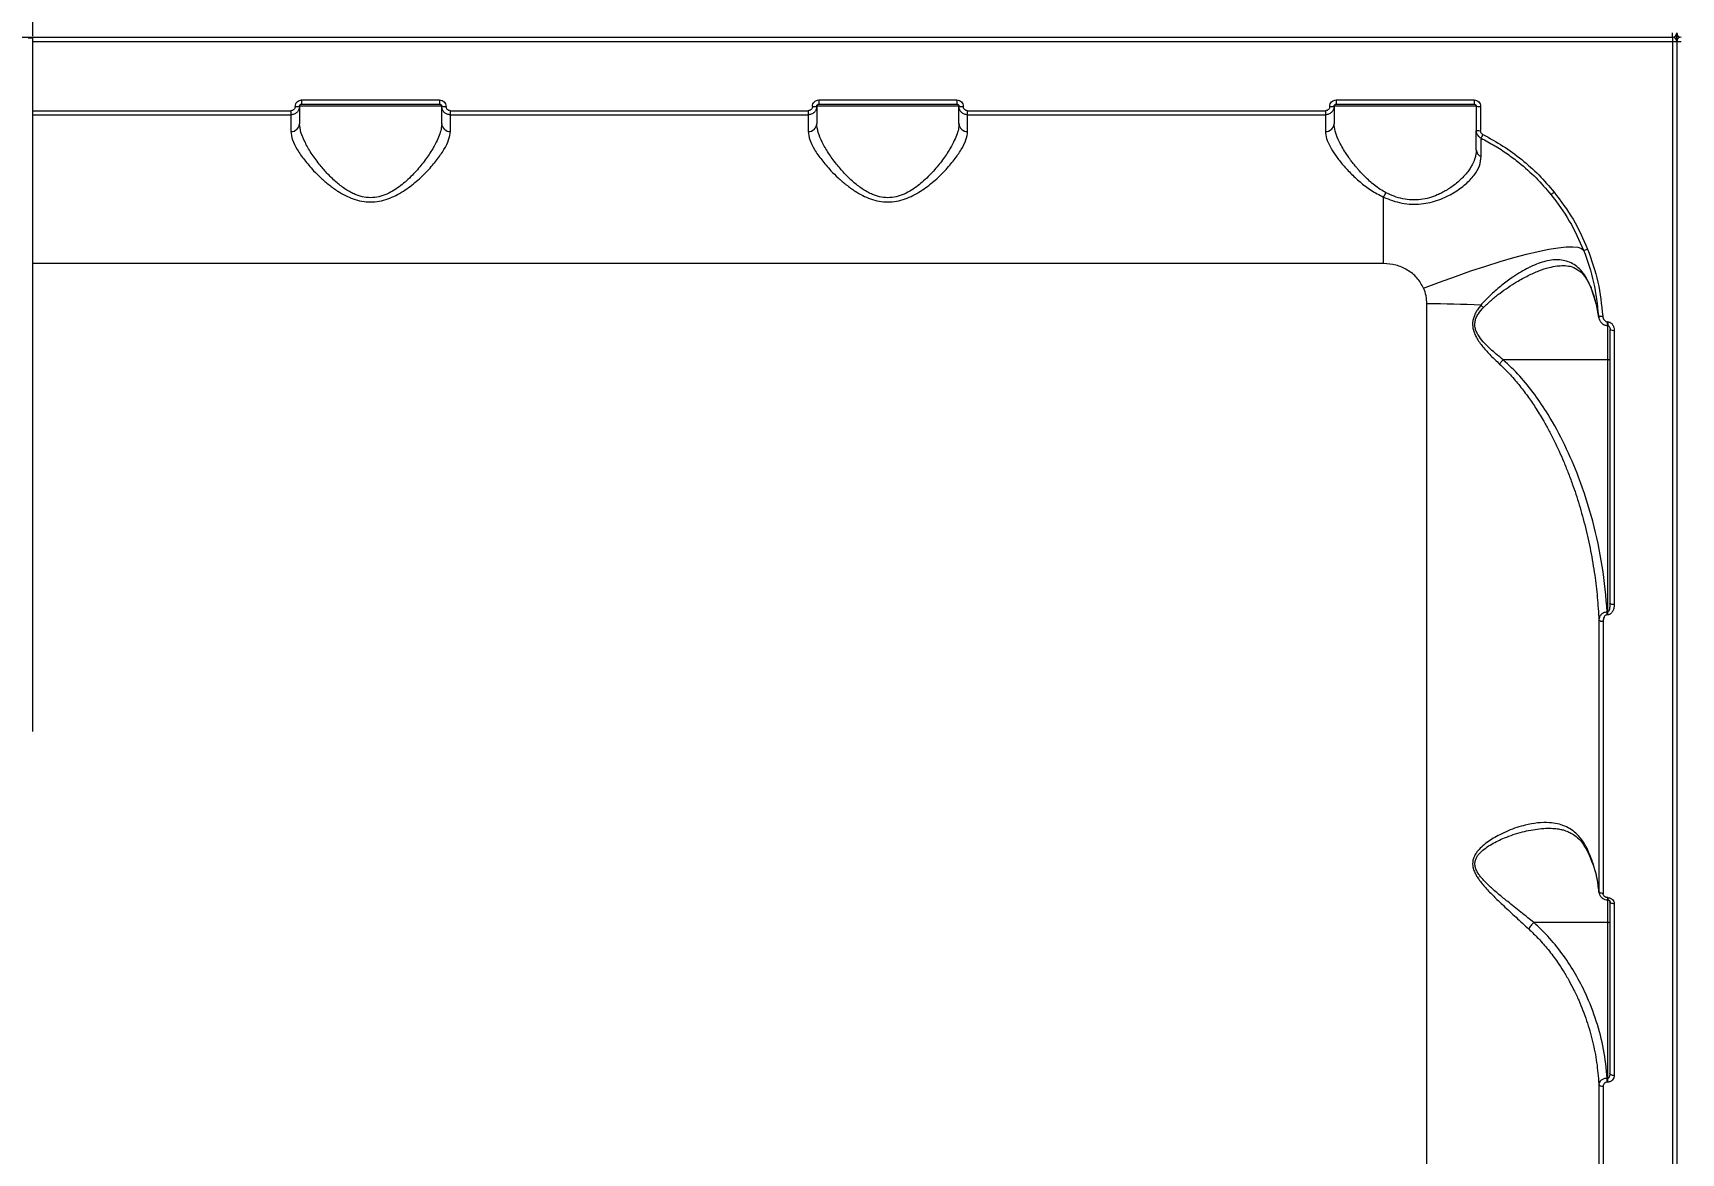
# Model space of a CAD drawing. Header units: millimetres. Extents: x -5718 to 5731, y -4937 to 4872.
# Drawn here: x -554 to -171.7, y 1260.7 to 1520.6 of the extents above; entities that cross this region are included whole.
import ezdxf

# ---------------------------------------------------------------- set-up
doc = ezdxf.new("R2010")
doc.units = ezdxf.units.MM
for name, color, linetype in [('DIKOM_ОБЪЕКТ', 7, 'Continuous'), ('DIKOM_РАЗМЕР_ЗОНА', 7, 'Continuous'), ('DIKOM_РАЗМЕР_ОБЪЕКТА', 7, 'Continuous')]:
    doc.layers.add(name, color=color, linetype=linetype)
doc.styles.add('style1', font='arial.ttf', dxfattribs={"width": 0.8})
doc.dimstyles.new('1-50', dxfattribs={"dimtxt": 300, "dimasz": 200, "dimexe": 100, "dimexo": 0, "dimgap": 100, "dimtad": 0, "dimdec": 0, "dimtxsty": 'style1', "dimcen": 0, "dimclrd": 7, "dimclre": 7, "dimadec": 1, "dimazin": 2, "dimtfac": 1, "dimtdec": 0, "dimtmove": 1, "dimatfit": 3, "dimfxl": 0, "dimlwd": 25, "dimlwe": 18, "dimarcsym": 0})

# ---------------------------------------------------------------- blocks, each defined once
blk = doc.blocks.new('*D15')
at = {"layer": 'Defpoints', "color": 0, "transparency": 16777216}
for p in [(-1897.42, 3178.83), (-4525.54, -2300.51), (-129.69, -2300.51)]:
    blk.add_point(p, dxfattribs=at)
at = {"layer": 'DIKOM_РАЗМЕР_ОБЪЕКТА', "color": 7, "lineweight": 18, "transparency": 16777216}
for p, q in [((-1897.42, 3178.83), (-4625.54, 3178.83)), ((-129.69, -2300.51), (-4625.54, -2300.51))]:
    blk.add_line(p, q, dxfattribs=at)
at = {"layer": 'DIKOM_РАЗМЕР_ОБЪЕКТА', "color": 7, "lineweight": 25, "transparency": 16777216}
for p, q in [((-4525.54, 2978.83), (-4525.54, 1718.95)), ((-4525.54, -2100.51), (-4525.54, 803.05))]:
    blk.add_line(p, q, dxfattribs=at)
at = {"layer": 'DIKOM_РАЗМЕР_ОБЪЕКТА', "color": 7, "transparency": 16777216}
for points in [[(-4558.87, 2978.83), (-4492.21, 2978.83), (-4525.54, 3178.83)], [(-4558.87, -2100.51), (-4492.21, -2100.51), (-4525.54, -2300.51)]]:
    blk.add_solid(points, dxfattribs=at)
at = {"layer": 'DIKOM_РАЗМЕР_ОБЪЕКТА', "color": 0, "transparency": 16777216, "insert": (-4525.54, 1261), "char_height": 300, "attachment_point": 5, "rotation": 90, "style": 'style1'}
blk.add_mtext('5400', dxfattribs=at)
blk = doc.blocks.new('*D14')
at = {"layer": 'Defpoints', "color": 0, "transparency": 16777216}
for p in [(5730.74, 1374.65), (-4872.51, -1263.18), (-4872.51, -4740)]:
    blk.add_point(p, dxfattribs=at)
at = {"layer": 'DIKOM_РАЗМЕР_ЗОНА', "color": 7, "lineweight": 18, "transparency": 16777216}
for p, q in [((5730.74, 1374.65), (5730.74, -4840)), ((-4872.51, -1263.18), (-4872.51, -4840))]:
    blk.add_line(p, q, dxfattribs=at)
at = {"layer": 'DIKOM_РАЗМЕР_ЗОНА', "color": 7, "lineweight": 25, "transparency": 16777216}
for p, q in [((-4672.51, -4740), (259.57, -4740)), ((5530.74, -4740), (1339.35, -4740))]:
    blk.add_line(p, q, dxfattribs=at)
at = {"layer": 'DIKOM_РАЗМЕР_ЗОНА', "color": 7, "transparency": 16777216}
for points in [[(-4672.51, -4706.67), (-4672.51, -4773.33), (-4872.51, -4740)], [(5530.74, -4706.67), (5530.74, -4773.33), (5730.74, -4740)]]:
    blk.add_solid(points, dxfattribs=at)
at = {"layer": 'DIKOM_РАЗМЕР_ЗОНА', "color": 0, "transparency": 16777216, "insert": (799.46, -4740), "char_height": 300, "attachment_point": 5, "style": 'style1'}
blk.add_mtext('10600', dxfattribs=at)
blk = doc.blocks.new('*D13')
at = {"layer": 'Defpoints', "color": 0, "transparency": 16777216}
for p in [(-5521.54, 4872.34), (-1696.24, 4872.34), (580.61, -3721.16)]:
    blk.add_point(p, dxfattribs=at)
at = {"layer": 'DIKOM_РАЗМЕР_ЗОНА', "color": 7, "lineweight": 18, "transparency": 16777216}
for p, q in [((-1696.24, 4872.34), (-5621.54, 4872.34)), ((580.61, -3721.16), (-5621.54, -3721.16))]:
    blk.add_line(p, q, dxfattribs=at)
at = {"layer": 'DIKOM_РАЗМЕР_ЗОНА', "color": 7, "lineweight": 25, "transparency": 16777216}
for p, q in [((-5521.54, 4672.34), (-5521.54, 1701.62)), ((-5521.54, -3521.16), (-5521.54, 785.38))]:
    blk.add_line(p, q, dxfattribs=at)
at = {"layer": 'DIKOM_РАЗМЕР_ЗОНА', "color": 7, "transparency": 16777216}
for points in [[(-5554.87, 4672.34), (-5488.21, 4672.34), (-5521.54, 4872.34)], [(-5554.87, -3521.16), (-5488.21, -3521.16), (-5521.54, -3721.16)]]:
    blk.add_solid(points, dxfattribs=at)
at = {"layer": 'DIKOM_РАЗМЕР_ЗОНА', "color": 0, "transparency": 16777216, "insert": (-5521.54, 1243.5), "char_height": 300, "attachment_point": 5, "rotation": 90, "style": 'style1'}
blk.add_mtext('8600', dxfattribs=at)

msp = doc.modelspace()

# ---------------------------------------------------------------- linework, layer by layer
at = {"layer": 'DIKOM_ОБЪЕКТ', "color": 7, "linetype": 'Continuous', "lineweight": 15}
for p, q in [((-554.01, 1519.87), (-554.01, 1680.8)), ((-558.98, 1519.58), (-173.69, 1519.58)), ((-554.01, 1358.53), (-554.01, 1519.46)), ((-554.01, 1518.58), (-173.69, 1518.58)), ((-173.69, 1520.08), (-173.69, 1520.58)), ((-173.69, 1519.58), (-173.69, 1520.08)), ((-173.69, 1519.58), (-173.69, 1519.08)), ((-173.69, 1519.08), (-173.69, 1518.58)), ((-173.69, 1518.58), (-173.69, 1099.58)), ((-459.19, 1503.58), (-492.19, 1503.58)), ((-491.69, 1505.05), (-459.69, 1505.05)), ((-491.69, 1505.05), (-491.69, 1504.08)), ((-491.69, 1504.08), (-459.69, 1504.08)), ((-459.69, 1505.05), (-459.69, 1504.08)), ((-339.19, 1503.58), (-372.19, 1503.58)), ((-371.69, 1505.05), (-339.69, 1505.05)), ((-371.69, 1505.05), (-371.69, 1504.08)), ((-371.69, 1504.08), (-339.69, 1504.08)), ((-339.69, 1505.05), (-339.69, 1504.08)), ((-219.19, 1503.58), (-252.19, 1503.58)), ((-251.69, 1505.05), (-219.69, 1505.05)), ((-251.69, 1505.05), (-251.69, 1504.08)), ((-251.69, 1504.08), (-219.69, 1504.08)), ((-219.69, 1505.05), (-219.69, 1504.08)), ((-219.19, 1503.58), (-219.19, 1497.97)), ((-218.19, 1503.54), (-218.19, 1497.92)), ((-554.01, 1502.54), (-494.19, 1502.54)), ((-554.01, 1501.58), (-494.19, 1501.58)), ((-494.19, 1502.54), (-494.19, 1501.58)), ((-494.19, 1501.58), (-494.19, 1497.72)), ((-457.19, 1502.54), (-374.19, 1502.54)), ((-457.19, 1501.58), (-457.19, 1502.54)), ((-457.19, 1497.72), (-457.19, 1501.58)), ((-457.19, 1501.58), (-374.19, 1501.58)), ((-374.19, 1502.54), (-374.19, 1501.58)), ((-374.19, 1501.58), (-374.19, 1497.72)), ((-337.19, 1502.54), (-254.19, 1502.54)), ((-337.19, 1501.58), (-337.19, 1502.54)), ((-337.19, 1497.72), (-337.19, 1501.58)), ((-337.19, 1501.58), (-254.19, 1501.58)), ((-254.19, 1502.54), (-254.19, 1501.58)), ((-254.19, 1501.58), (-254.19, 1497.72)), ((-218.09, 1496.06), (-218.09, 1496.18)), ((-240.69, 1467.08), (-240.69, 1482.49)), ((-240.69, 1467.08), (-554.01, 1467.08)), ((-192.67, 1461.84), (-192.57, 1461.46)), ((-192.61, 1461.5), (-191.43, 1457.91)), ((-230.64, 1137.58), (-230.64, 1457.73)), ((-191.24, 1456.94), (-190.82, 1454.53)), ((-190.85, 1454.95), (-190.75, 1454.53)), ((-188.69, 1453.56), (-188.77, 1453.56)), ((-188.77, 1452.72), (-188.77, 1453.56)), ((-188.69, 1453.56), (-188.69, 1452.72)), ((-188.77, 1452.72), (-188.69, 1452.72)), ((-188.69, 1444.77), (-188.69, 1452.72)), ((-187.19, 1451.61), (-187.19, 1387.97)), ((-188.69, 1444.77), (-212.93, 1444.77)), ((-188.69, 1386.24), (-188.69, 1444.77)), ((-190.74, 1384.43), (-190.74, 1321.39)), ((-189.75, 1384.13), (-189.75, 1320.95)), ((-188.81, 1386.24), (-188.69, 1386.24)), ((-188.81, 1385.6), (-188.81, 1386.24)), ((-188.69, 1385.6), (-188.81, 1385.6)), ((-188.69, 1385.6), (-188.69, 1386.24)), ((-190.65, 1321), (-190.74, 1321.39)), ((-188.69, 1319.98), (-188.72, 1319.98)), ((-188.72, 1319.98), (-188.72, 1319.45)), ((-188.72, 1319.45), (-188.69, 1319.45)), ((-188.69, 1319.98), (-188.69, 1319.45)), ((-188.69, 1314.23), (-188.69, 1319.45)), ((-187.19, 1318.56), (-187.19, 1278.7)), ((-205.85, 1314.23), (-205.85, 1314.23)), ((-188.69, 1314.23), (-205.85, 1314.23)), ((-188.69, 1278.07), (-188.69, 1314.23)), ((-188.79, 1278.07), (-188.69, 1278.07)), ((-188.79, 1277.18), (-188.79, 1278.07)), ((-188.69, 1277.18), (-188.79, 1277.18)), ((-188.69, 1277.18), (-188.69, 1278.07)), ((-190.74, 1276.75), (-190.74, 1210.92)), ((-189.75, 1276.21), (-189.75, 1210.23))]:
    msp.add_line(p, q, dxfattribs=at)
at = {"layer": 'DIKOM_ОБЪЕКТ', "color": 7, "linetype": 'Continuous', "lineweight": 15, "flags": 128}
for points in [[(-555.1, 1519.46), (-554.46, 1519.46), (-554.1, 1519.46), (-554.01, 1519.46)], [(-231.4, 1461.38), (-227.7, 1462.78), (-224.04, 1464.12), (-220.46, 1465.36), (-216.98, 1466.51), (-213.65, 1467.54), (-210.49, 1468.46), (-207.54, 1469.24), (-204.82, 1469.89), (-202.36, 1470.39), (-200.2, 1470.74), (-198.34, 1470.94), (-196.8, 1470.99), (-195.61, 1470.88), (-194.77, 1470.61), (-194.29, 1470.2)], [(-187.19, 1387.97), (-187.38, 1387.97), (-187.57, 1387.99), (-187.74, 1388.02), (-187.89, 1388.06), (-188.02, 1388.11), (-188.11, 1388.16), (-188.17, 1388.22), (-188.19, 1388.28)], [(-189.75, 1320.95), (-189.93, 1320.96), (-190.11, 1320.98), (-190.28, 1321.02), (-190.43, 1321.08), (-190.55, 1321.14), (-190.65, 1321.22), (-190.71, 1321.3), (-190.74, 1321.39)], [(-187.19, 1318.56), (-187.38, 1318.57), (-187.57, 1318.6), (-187.74, 1318.64), (-187.89, 1318.7), (-188.02, 1318.77), (-188.11, 1318.86), (-188.17, 1318.95), (-188.19, 1319.04)], [(-188.69, 1314.23), (-188.59, 1314.23), (-188.49, 1314.24), (-188.41, 1314.26), (-188.33, 1314.28), (-188.27, 1314.3), (-188.22, 1314.33), (-188.2, 1314.36), (-188.19, 1314.39)], [(-187.19, 1278.7), (-187.38, 1278.71), (-187.57, 1278.74), (-187.74, 1278.79), (-187.89, 1278.86), (-188.02, 1278.95), (-188.11, 1279.05), (-188.17, 1279.16), (-188.19, 1279.27)]]:
    msp.add_lwpolyline(points, dxfattribs=at)
at = {"layer": 'DIKOM_ОБЪЕКТ', "color": 7, "linetype": 'Continuous', "lineweight": 15}
for centre, radius, start, end in [((-173.69, 1520.58), 1, 270, 0), ((-173.69, 1518.58), 1, 0, 90), ((-173.44, 1623.32), 104.74, 269.8632, 270.4103), ((-171.69, 1520.58), 1, 180, 270), ((-171.69, 1518.58), 1, 90, 180), ((-171.94, 1623.35), 104.77, 269.5898, 270.1367), ((-492.94, 1510.12), 6.58, 267.8247, 276.5493), ((-458.44, 1510.13), 6.59, 263.4561, 272.171), ((-372.94, 1510.12), 6.58, 267.8263, 276.5477), ((-338.44, 1510.12), 6.58, 263.4507, 272.1753), ((-252.94, 1510.12), 6.58, 267.8269, 276.5466), ((-218.44, 1510.12), 6.58, 263.4515, 272.1745), ((-494.09, 1499.63), 1.91, 267.2459, 356.9578), ((-457.28, 1499.63), 1.91, 183.0524, 272.7508), ((-374.09, 1499.63), 1.91, 267.2492, 356.9476), ((-337.28, 1499.63), 1.91, 183.0424, 272.7607), ((-254.09, 1499.63), 1.91, 267.2476, 356.9527), ((-218.44, 1502.8), 4.89, 261.1713, 272.9226), ((-226.34, 1501.17), 9.64, 328.8411, 334.5039), ((-217.43, 1493.54), 1.76, 181.8286, 248.8598), ((-247.04, 1486.44), 7.48, 328.1485, 337.168), ((-203.54, 1486.29), 3.55, 297.4504, 312.7995), ((-194.45, 1472.57), 2.38, 273.766, 297.085), ((-230.51, 1221.36), 236.38, 87.0035, 90.0294), ((-213.99, 1461.84), 6.08, 226.7307, 234.355), ((-190.2, 1456.81), 1.97, 250.7301, 280.092), ((-187.43, 1453.27), 1.68, 243.296, 278.3164), ((-189.95, 1385.27), 1.16, 226.5704, 280.06), ((-189.9, 1277.13), 0.929, 204.1119, 279.2814)]:
    msp.add_arc(centre, radius, start, end, dxfattribs=at)
for points, knots in [([(-172.69, 1520.23), (-172.69, 1520.02), (-172.69, 1519.58), (-172.69, 1519.15), (-172.69, 1518.93)], [0, 0, 0, 0, 0.5, 1, 1, 1, 1]), ([(-172.69, 1518.93), (-172.69, 1519.15), (-172.69, 1519.58), (-172.69, 1520.02), (-172.69, 1520.23)], [0, 0, 0, 0, 0.5, 1, 1, 1, 1]), ([(-172.69, 1518.58), (-172.69, 1511.56), (-172.69, 1497.43), (-172.69, 1476.18), (-172.69, 1454.83), (-172.69, 1433.46), (-172.69, 1412.14), (-172.69, 1390.95), (-172.69, 1370), (-172.69, 1349.4), (-172.69, 1329.22), (-172.69, 1309.55), (-172.69, 1290.48), (-172.69, 1272.09), (-172.69, 1254.46), (-172.69, 1237.64), (-172.69, 1221.7), (-172.69, 1206.69), (-172.69, 1192.66), (-172.69, 1179.62), (-172.69, 1167.6), (-172.69, 1156.56), (-172.69, 1146.45), (-172.69, 1137.22), (-172.69, 1128.9), (-172.69, 1121.55), (-172.69, 1115.22), (-172.69, 1109.96), (-172.69, 1105.82), (-172.69, 1102.8), (-172.69, 1101.1), (-172.69, 1100.39), (-172.69, 1100.59), (-172.69, 1100.6)], [0, 0, 0, 0, 0.032069, 0.064499, 0.09726, 0.130322, 0.163651, 0.197273, 0.231065, 0.264989, 0.299007, 0.33308, 0.367152, 0.40117, 0.435094, 0.468886, 0.502509, 0.535837, 0.568899, 0.60166, 0.63409, 0.66616, 0.698229, 0.730659, 0.76342, 0.796481, 0.82981, 0.863433, 0.897225, 0.931149, 0.965167, 0.999239, 1, 1, 1, 1]), ([(-172.69, 1518.58), (-172.69, 1511.56), (-172.69, 1497.43), (-172.69, 1476.18), (-172.69, 1454.83), (-172.69, 1433.46), (-172.69, 1412.14), (-172.69, 1390.95), (-172.69, 1370), (-172.69, 1349.4), (-172.69, 1329.22), (-172.69, 1309.55), (-172.69, 1290.48), (-172.69, 1272.09), (-172.69, 1254.46), (-172.69, 1237.64), (-172.69, 1221.7), (-172.69, 1206.69), (-172.69, 1192.66), (-172.69, 1179.62), (-172.69, 1167.6), (-172.69, 1156.56), (-172.69, 1146.45), (-172.69, 1137.22), (-172.69, 1128.9), (-172.69, 1121.55), (-172.69, 1115.22), (-172.69, 1109.96), (-172.69, 1105.82), (-172.69, 1102.8), (-172.69, 1101.1), (-172.69, 1100.39), (-172.69, 1100.59), (-172.69, 1100.6)], [0, 0, 0, 0, 0.032069, 0.064499, 0.09726, 0.130322, 0.163651, 0.197273, 0.231065, 0.264989, 0.299007, 0.33308, 0.367152, 0.40117, 0.435094, 0.468886, 0.502509, 0.535837, 0.568899, 0.60166, 0.63409, 0.66616, 0.698229, 0.730659, 0.76342, 0.796481, 0.82981, 0.863433, 0.897225, 0.931149, 0.965167, 0.999239, 1, 1, 1, 1]), ([(-492.19, 1503.58), (-492.2, 1503.41), (-492.22, 1503.1), (-492.41, 1502.61), (-492.7, 1502.2), (-493.08, 1501.9), (-493.55, 1501.65), (-493.93, 1501.61), (-494.19, 1501.58)], [0, 0, 0, 0, 0.161775, 0.299219, 0.500389, 0.631562, 0.758765, 1, 1, 1, 1]), ([(-493.19, 1503.54), (-493.2, 1503.41), (-493.23, 1503.15), (-493.46, 1502.82), (-493.79, 1502.59), (-494.05, 1502.56), (-494.19, 1502.54)], [0, 0, 0, 0, 0.250831, 0.500136, 0.749989, 1, 1, 1, 1]), ([(-493.19, 1503.54), (-493.16, 1503.74), (-493.12, 1504.13), (-492.77, 1504.63), (-492.28, 1504.98), (-491.88, 1505.02), (-491.69, 1505.05)], [0, 0, 0, 0, 0.250569, 0.500224, 0.750002, 1, 1, 1, 1]), ([(-492.19, 1503.58), (-492.18, 1503.62), (-492.18, 1503.69), (-492.13, 1503.82), (-492.06, 1503.92), (-491.96, 1504), (-491.85, 1504.06), (-491.75, 1504.08), (-491.69, 1504.08)], [0, 0, 0, 0, 0.147692, 0.280468, 0.500362, 0.629345, 0.755807, 1, 1, 1, 1]), ([(-492.19, 1503.58), (-492.19, 1503.53), (-492.19, 1503.44), (-492.19, 1502.63), (-492.19, 1501.39), (-492.19, 1500.15), (-492.19, 1499.53)], [0, 0, 0, 0, 0.250001, 0.499998, 0.749986, 1, 1, 1, 1]), ([(-459.69, 1505.05), (-459.49, 1505.02), (-459.09, 1504.98), (-458.6, 1504.63), (-458.25, 1504.13), (-458.21, 1503.74), (-458.19, 1503.54)], [0, 0, 0, 0, 0.250543, 0.500214, 0.749986, 1, 1, 1, 1]), ([(-459.69, 1504.08), (-459.62, 1504.08), (-459.52, 1504.06), (-459.41, 1504), (-459.31, 1503.92), (-459.24, 1503.82), (-459.19, 1503.69), (-459.19, 1503.62), (-459.19, 1503.58)], [0, 0, 0, 0, 0.244518, 0.371038, 0.500114, 0.719749, 0.85244, 1, 1, 1, 1]), ([(-457.19, 1501.58), (-457.44, 1501.61), (-457.83, 1501.65), (-458.29, 1501.9), (-458.67, 1502.2), (-458.96, 1502.61), (-459.15, 1503.1), (-459.17, 1503.41), (-459.19, 1503.58)], [0, 0, 0, 0, 0.241472, 0.368721, 0.500044, 0.701, 0.838352, 1, 1, 1, 1]), ([(-459.19, 1499.53), (-459.19, 1500.15), (-459.19, 1501.39), (-459.19, 1502.63), (-459.19, 1503.44), (-459.19, 1503.53), (-459.19, 1503.58)], [0, 0, 0, 0, 0.25, 0.500002, 0.749986, 1, 1, 1, 1]), ([(-457.19, 1502.54), (-457.32, 1502.56), (-457.58, 1502.59), (-457.91, 1502.82), (-458.14, 1503.15), (-458.17, 1503.41), (-458.19, 1503.54)], [0, 0, 0, 0, 0.250764, 0.50008, 0.749946, 1, 1, 1, 1]), ([(-372.19, 1503.58), (-372.2, 1503.41), (-372.22, 1503.1), (-372.41, 1502.61), (-372.7, 1502.2), (-373.08, 1501.9), (-373.55, 1501.65), (-373.93, 1501.61), (-374.19, 1501.58)], [0, 0, 0, 0, 0.161769, 0.299236, 0.500399, 0.631568, 0.758698, 1, 1, 1, 1]), ([(-373.19, 1503.54), (-373.2, 1503.41), (-373.23, 1503.15), (-373.46, 1502.82), (-373.79, 1502.59), (-374.05, 1502.56), (-374.19, 1502.54)], [0, 0, 0, 0, 0.25081, 0.500178, 0.75001, 1, 1, 1, 1]), ([(-373.19, 1503.54), (-373.16, 1503.74), (-373.12, 1504.13), (-372.77, 1504.63), (-372.28, 1504.98), (-371.88, 1505.02), (-371.69, 1505.05)], [0, 0, 0, 0, 0.250554, 0.500214, 0.749997, 1, 1, 1, 1]), ([(-372.19, 1503.58), (-372.18, 1503.62), (-372.18, 1503.69), (-372.13, 1503.82), (-372.06, 1503.92), (-371.96, 1504), (-371.85, 1504.06), (-371.75, 1504.08), (-371.69, 1504.08)], [0, 0, 0, 0, 0.147707, 0.280397, 0.500313, 0.629308, 0.755783, 1, 1, 1, 1]), ([(-372.19, 1503.58), (-372.19, 1503.53), (-372.19, 1503.44), (-372.19, 1502.63), (-372.19, 1501.39), (-372.19, 1500.15), (-372.19, 1499.53)], [0, 0, 0, 0, 0.250001, 0.499998, 0.749986, 1, 1, 1, 1]), ([(-339.69, 1505.05), (-339.49, 1505.02), (-339.09, 1504.98), (-338.6, 1504.63), (-338.25, 1504.13), (-338.21, 1503.74), (-338.19, 1503.54)], [0, 0, 0, 0, 0.250555, 0.500154, 0.749994, 1, 1, 1, 1]), ([(-339.69, 1504.08), (-339.62, 1504.08), (-339.52, 1504.06), (-339.41, 1504), (-339.31, 1503.92), (-339.24, 1503.82), (-339.19, 1503.69), (-339.19, 1503.62), (-339.19, 1503.58)], [0, 0, 0, 0, 0.244252, 0.370788, 0.500114, 0.719777, 0.852387, 1, 1, 1, 1]), ([(-337.19, 1501.58), (-337.44, 1501.61), (-337.83, 1501.65), (-338.29, 1501.9), (-338.67, 1502.2), (-338.96, 1502.61), (-339.15, 1503.1), (-339.17, 1503.41), (-339.19, 1503.58)], [0, 0, 0, 0, 0.241458, 0.368767, 0.500083, 0.701027, 0.838371, 1, 1, 1, 1]), ([(-339.19, 1499.53), (-339.19, 1500.15), (-339.19, 1501.39), (-339.19, 1502.63), (-339.19, 1503.44), (-339.19, 1503.53), (-339.19, 1503.58)], [0, 0, 0, 0, 0.25, 0.500002, 0.749986, 1, 1, 1, 1]), ([(-337.19, 1502.54), (-337.32, 1502.56), (-337.58, 1502.59), (-337.91, 1502.82), (-338.14, 1503.15), (-338.17, 1503.41), (-338.19, 1503.54)], [0, 0, 0, 0, 0.250746, 0.50017, 0.749934, 1, 1, 1, 1]), ([(-252.19, 1503.58), (-252.2, 1503.41), (-252.22, 1503.1), (-252.41, 1502.61), (-252.7, 1502.2), (-253.08, 1501.9), (-253.55, 1501.65), (-253.93, 1501.61), (-254.19, 1501.58)], [0, 0, 0, 0, 0.161776, 0.299248, 0.500419, 0.631594, 0.758763, 1, 1, 1, 1]), ([(-253.19, 1503.54), (-253.2, 1503.41), (-253.23, 1503.15), (-253.46, 1502.82), (-253.79, 1502.59), (-254.05, 1502.56), (-254.19, 1502.54)], [0, 0, 0, 0, 0.250809, 0.500149, 0.749995, 1, 1, 1, 1]), ([(-253.19, 1503.54), (-253.16, 1503.74), (-253.12, 1504.13), (-252.77, 1504.63), (-252.28, 1504.98), (-251.88, 1505.02), (-251.69, 1505.05)], [0, 0, 0, 0, 0.250581, 0.500249, 0.750039, 1, 1, 1, 1]), ([(-252.19, 1503.58), (-252.18, 1503.62), (-252.18, 1503.69), (-252.13, 1503.82), (-252.06, 1503.92), (-251.96, 1504), (-251.85, 1504.06), (-251.75, 1504.08), (-251.69, 1504.08)], [0, 0, 0, 0, 0.147699, 0.280497, 0.500428, 0.629432, 0.755915, 1, 1, 1, 1]), ([(-252.19, 1503.58), (-252.19, 1503.53), (-252.19, 1503.44), (-252.19, 1502.63), (-252.19, 1501.39), (-252.19, 1500.15), (-252.19, 1499.53)], [0, 0, 0, 0, 0.250001, 0.499998, 0.749986, 1, 1, 1, 1]), ([(-219.69, 1505.05), (-219.49, 1505.02), (-219.09, 1504.98), (-218.6, 1504.63), (-218.25, 1504.13), (-218.21, 1503.74), (-218.19, 1503.54)], [0, 0, 0, 0, 0.250545, 0.500219, 0.749994, 1, 1, 1, 1]), ([(-219.69, 1504.08), (-219.62, 1504.08), (-219.52, 1504.06), (-219.41, 1504), (-219.31, 1503.92), (-219.24, 1503.82), (-219.19, 1503.69), (-219.19, 1503.62), (-219.19, 1503.58)], [0, 0, 0, 0, 0.244373, 0.370895, 0.500089, 0.719728, 0.852421, 1, 1, 1, 1]), ([(-459.19, 1499.53), (-459.22, 1499.11), (-459.28, 1498.27), (-459.74, 1496.81), (-460.36, 1495.39), (-461.1, 1494.01), (-461.88, 1492.76), (-462.77, 1491.45), (-463.75, 1490.15), (-464.82, 1488.86), (-466.02, 1487.55), (-467.3, 1486.31), (-468.7, 1485.13), (-470.19, 1484.08), (-471.6, 1483.31), (-472.81, 1482.84), (-474.06, 1482.48), (-475.71, 1482.29), (-477.35, 1482.49), (-478.6, 1482.86), (-479.59, 1483.25), (-480.64, 1483.78), (-481.71, 1484.45), (-482.74, 1485.2), (-483.79, 1486.07), (-484.83, 1487.04), (-485.82, 1488.06), (-486.75, 1489.1), (-487.68, 1490.23), (-488.6, 1491.45), (-489.49, 1492.75), (-490.27, 1494.01), (-491.14, 1495.64), (-491.97, 1497.57), (-492.12, 1498.88), (-492.19, 1499.53)], [0, 0, 0, 0, 0.040998, 0.082344, 0.124891, 0.154487, 0.187341, 0.218628, 0.24998, 0.281134, 0.312219, 0.346076, 0.374811, 0.406154, 0.437601, 0.453646, 0.468867, 0.500414, 0.53175, 0.546994, 0.563075, 0.583521, 0.604369, 0.625702, 0.648235, 0.674034, 0.699829, 0.723914, 0.750438, 0.781456, 0.812592, 0.845469, 0.875081, 0.937255, 1, 1, 1, 1]), ([(-339.19, 1499.53), (-339.22, 1499.11), (-339.28, 1498.27), (-339.74, 1496.81), (-340.36, 1495.39), (-341.1, 1494.01), (-341.88, 1492.76), (-342.77, 1491.45), (-343.75, 1490.15), (-344.82, 1488.86), (-346.02, 1487.55), (-347.3, 1486.31), (-348.7, 1485.13), (-350.19, 1484.08), (-351.6, 1483.31), (-352.81, 1482.84), (-354.06, 1482.48), (-355.71, 1482.29), (-357.35, 1482.49), (-358.6, 1482.86), (-359.59, 1483.25), (-360.64, 1483.78), (-361.71, 1484.45), (-362.74, 1485.2), (-363.79, 1486.07), (-364.83, 1487.04), (-365.82, 1488.06), (-366.75, 1489.1), (-367.68, 1490.23), (-368.6, 1491.45), (-369.49, 1492.75), (-370.27, 1494.01), (-371.14, 1495.64), (-371.97, 1497.57), (-372.12, 1498.88), (-372.19, 1499.53)], [0, 0, 0, 0, 0.040998, 0.082344, 0.12489, 0.154488, 0.187341, 0.218627, 0.249982, 0.281136, 0.312218, 0.346077, 0.374813, 0.406156, 0.437602, 0.453648, 0.468865, 0.500412, 0.531748, 0.546992, 0.563076, 0.583519, 0.604367, 0.6257, 0.648236, 0.674035, 0.69983, 0.723913, 0.750437, 0.781457, 0.812591, 0.845469, 0.875081, 0.937255, 1, 1, 1, 1]), ([(-240.15, 1483.53), (-240.59, 1483.78), (-241.53, 1484.31), (-242.78, 1485.22), (-243.99, 1486.24), (-244.84, 1487.06), (-245.46, 1487.68), (-245.83, 1488.08), (-246.23, 1488.51), (-246.65, 1488.99), (-246.96, 1489.36), (-247.33, 1489.8), (-247.76, 1490.34), (-248.28, 1491.03), (-248.98, 1492), (-249.76, 1493.17), (-250.59, 1494.58), (-251.37, 1496.15), (-252.03, 1497.87), (-252.13, 1498.98), (-252.19, 1499.53)], [0, 0, 0, 0, 0.058756, 0.125045, 0.183192, 0.249964, 0.270451, 0.293196, 0.318199, 0.345461, 0.374984, 0.38207, 0.420519, 0.466309, 0.499342, 0.586574, 0.668128, 0.749297, 0.874216, 1, 1, 1, 1]), ([(-494.19, 1497.72), (-494.1, 1497.09), (-493.94, 1495.83), (-492.78, 1493.55), (-491.12, 1491.13), (-489.2, 1488.9), (-487.25, 1486.95), (-485.39, 1485.35), (-483.47, 1483.96), (-481.59, 1482.87), (-479.72, 1482.05), (-477.76, 1481.51), (-475.7, 1481.32), (-473.64, 1481.51), (-471.68, 1482.05), (-469.8, 1482.86), (-467.52, 1484.18), (-464.98, 1486.13), (-462.4, 1488.62), (-460.25, 1491.14), (-458.59, 1493.57), (-457.43, 1495.84), (-457.27, 1497.1), (-457.19, 1497.72)], [0, 0, 0, 0, 0.062838, 0.125033, 0.187552, 0.249659, 0.29155, 0.333636, 0.374495, 0.407091, 0.437191, 0.469232, 0.499807, 0.53042, 0.56249, 0.59266, 0.62533, 0.68794, 0.750116, 0.812756, 0.875168, 0.937672, 1, 1, 1, 1]), ([(-374.19, 1497.72), (-374.1, 1497.09), (-373.94, 1495.83), (-372.78, 1493.55), (-371.12, 1491.13), (-369.2, 1488.9), (-367.25, 1486.95), (-365.39, 1485.35), (-363.47, 1483.96), (-361.59, 1482.87), (-359.72, 1482.05), (-357.76, 1481.51), (-355.7, 1481.32), (-353.64, 1481.51), (-351.68, 1482.05), (-349.81, 1482.86), (-347.52, 1484.18), (-344.98, 1486.13), (-342.4, 1488.62), (-340.25, 1491.14), (-338.59, 1493.57), (-337.43, 1495.84), (-337.27, 1497.1), (-337.19, 1497.72)], [0, 0, 0, 0, 0.062838, 0.125033, 0.187552, 0.249661, 0.291552, 0.333636, 0.374497, 0.40709, 0.437194, 0.469235, 0.49981, 0.530422, 0.562492, 0.592659, 0.625332, 0.68794, 0.750118, 0.812756, 0.875168, 0.937672, 1, 1, 1, 1]), ([(-254.19, 1497.72), (-254.13, 1497.2), (-254.01, 1496.14), (-253.17, 1494.27), (-251.94, 1492.28), (-250.34, 1490.19), (-248.42, 1488.07), (-246.2, 1486), (-243.68, 1484.02), (-241.68, 1483), (-240.69, 1482.49)], [0, 0, 0, 0, 0.125934, 0.25089, 0.375587, 0.500846, 0.625102, 0.75015, 0.87503, 1, 1, 1, 1]), ([(-218.09, 1496.18), (-218.21, 1496.25), (-218.47, 1496.41), (-218.82, 1496.78), (-219.12, 1497.31), (-219.16, 1497.74), (-219.19, 1497.97)], [0, 0, 0, 0, 0.185819, 0.414534, 0.685974, 1, 1, 1, 1]), ([(-219.19, 1493.48), (-219.19, 1494.17), (-219.19, 1495.54), (-219.19, 1496.91), (-219.19, 1497.8), (-219.19, 1497.91), (-219.19, 1497.97)], [0, 0, 0, 0, 0.251214, 0.501761, 0.750186, 1, 1, 1, 1]), ([(-217.64, 1497.02), (-217.72, 1497.07), (-217.87, 1497.17), (-218.05, 1497.39), (-218.17, 1497.64), (-218.18, 1497.83), (-218.19, 1497.92)], [0, 0, 0, 0, 0.251008, 0.500413, 0.750134, 1, 1, 1, 1]), ([(-218.09, 1496.18), (-217.02, 1495.62), (-214.92, 1494.5), (-211.99, 1492.58), (-208.74, 1490.13), (-205.29, 1487.06), (-203.02, 1484.43), (-201.9, 1483.14)], [0, 0, 0, 0, 0.17313, 0.340255, 0.501382, 0.755531, 1, 1, 1, 1]), ([(-218.06, 1491.89), (-218.06, 1492.55), (-218.07, 1493.85), (-218.08, 1495.2), (-218.08, 1495.67), (-218.09, 1495.91)], [0, 0, 0, 0, 0.334972, 0.668937, 1, 1, 1, 1]), ([(-217.64, 1497.02), (-216.07, 1496.17), (-212.93, 1494.45), (-208.61, 1491.27), (-204.61, 1487.72), (-202.29, 1485.03), (-201.13, 1483.68)], [0, 0, 0, 0, 0.25064, 0.501319, 0.750598, 1, 1, 1, 1]), ([(-240.69, 1482.49), (-240.01, 1482.21), (-238.65, 1481.64), (-236.46, 1481.07), (-234.22, 1480.81), (-231.99, 1480.87), (-229.86, 1481.24), (-227.22, 1482.04), (-224.33, 1483.46), (-221.58, 1485.47), (-219.58, 1487.61), (-218.3, 1489.78), (-218.14, 1491.19), (-218.06, 1491.89)], [0, 0, 0, 0, 0.063626, 0.127184, 0.190569, 0.253577, 0.316731, 0.379436, 0.50398, 0.628392, 0.751947, 0.876094, 1, 1, 1, 1]), ([(-219.19, 1493.48), (-219.19, 1493.26), (-219.21, 1492.8), (-219.34, 1492.07), (-219.5, 1491.47), (-219.66, 1491.04), (-219.77, 1490.77), (-219.89, 1490.48), (-220.12, 1490.01), (-220.37, 1489.56), (-220.6, 1489.2), (-220.87, 1488.79), (-221.33, 1488.16), (-222.1, 1487.27), (-222.98, 1486.39), (-223.96, 1485.55), (-225.02, 1484.76), (-226.08, 1484.08), (-227.15, 1483.49), (-228.45, 1482.88), (-230.05, 1482.3), (-232.04, 1481.88), (-234.14, 1481.78), (-236.24, 1482.05), (-238.28, 1482.64), (-239.52, 1483.24), (-240.15, 1483.53)], [0, 0, 0, 0, 0.03802, 0.079576, 0.124668, 0.137923, 0.152716, 0.169043, 0.186908, 0.231097, 0.243567, 0.247394, 0.299585, 0.349589, 0.39841, 0.451708, 0.499134, 0.544121, 0.585751, 0.624096, 0.686653, 0.749324, 0.811904, 0.874418, 0.937085, 1, 1, 1, 1]), ([(-201.13, 1483.68), (-199.58, 1481.62), (-196.49, 1477.5), (-194.41, 1472.8), (-193.36, 1470.45)], [0, 0, 0, 0, 0.5, 1, 1, 1, 1]), ([(-201.9, 1483.14), (-200.39, 1481.12), (-197.35, 1477.09), (-195.31, 1472.5), (-194.29, 1470.2)], [0, 0, 0, 0, 0.499996, 1, 1, 1, 1]), ([(-194.29, 1470.2), (-193.42, 1467.72), (-191.66, 1462.76), (-191.12, 1457.55), (-190.85, 1454.95)], [0, 0, 0, 0, 0.499956, 1, 1, 1, 1]), ([(-193.36, 1470.45), (-192.47, 1467.92), (-190.68, 1462.85), (-190.13, 1457.53), (-189.85, 1454.87)], [0, 0, 0, 0, 0.5, 1, 1, 1, 1]), ([(-231.4, 1461.38), (-231.87, 1462.22), (-232.81, 1463.89), (-235.12, 1465.69), (-237.8, 1466.86), (-239.72, 1467.01), (-240.69, 1467.08)], [0, 0, 0, 0, 0.250696, 0.500428, 0.75026, 1, 1, 1, 1]), ([(-192.67, 1461.84), (-192.97, 1462.48), (-193.55, 1463.75), (-194.63, 1465.25), (-195.83, 1466.43), (-197.61, 1467.56), (-200.12, 1468.14), (-203.45, 1467.68), (-207.01, 1466.25), (-210.33, 1464.26), (-213.26, 1462.09), (-215.81, 1459.96), (-217.37, 1458.26), (-218.16, 1457.41)], [0, 0, 0, 0, 0.062976, 0.125134, 0.187611, 0.250285, 0.374975, 0.499293, 0.624215, 0.7486, 0.83232, 0.915819, 1, 1, 1, 1]), ([(-217.53, 1456.9), (-216.92, 1457.49), (-215.71, 1458.66), (-213.76, 1460.18), (-211.8, 1461.58), (-209.58, 1462.99), (-207.19, 1464.31), (-204.66, 1465.45), (-202.43, 1466.17), (-200.52, 1466.56), (-199.44, 1466.6), (-198.94, 1466.61)], [0, 0, 0, 0, 0.101183, 0.201854, 0.302757, 0.404025, 0.543686, 0.675301, 0.807275, 0.910347, 1, 1, 1, 1]), ([(-198.96, 1466.62), (-198.44, 1466.59), (-197.28, 1466.51), (-195.63, 1465.79), (-194.29, 1464.53), (-193.25, 1462.94), (-192.77, 1461.85), (-192.52, 1461.27)], [0, 0, 0, 0, 0.192153, 0.420959, 0.689299, 0.838102, 1, 1, 1, 1]), ([(-230.64, 1457.73), (-230.67, 1458.36), (-230.73, 1459.61), (-231.17, 1460.79), (-231.4, 1461.38)], [0, 0, 0, 0, 0.50044, 1, 1, 1, 1]), ([(-190.85, 1454.95), (-191.04, 1456.12), (-191.41, 1458.45), (-192.25, 1460.71), (-192.67, 1461.84)], [0, 0, 0, 0, 0.500945, 1, 1, 1, 1]), ([(-218.16, 1457.41), (-218.37, 1457.14), (-218.78, 1456.62), (-219.31, 1455.76), (-219.72, 1454.86), (-220, 1453.88), (-220.07, 1452.87), (-219.94, 1451.86), (-219.63, 1450.87), (-218.95, 1449.47), (-217.67, 1447.7), (-215.82, 1445.68), (-214.46, 1444.41), (-213.78, 1443.77)], [0, 0, 0, 0, 0.065729, 0.125502, 0.19085, 0.251007, 0.313385, 0.376214, 0.436118, 0.501535, 0.657912, 0.828537, 1, 1, 1, 1]), ([(-212.93, 1444.77), (-213.48, 1445.2), (-214.48, 1445.99), (-215.93, 1447.25), (-217.26, 1448.55), (-218.32, 1449.81), (-218.99, 1450.92), (-219.37, 1451.82), (-219.55, 1452.76), (-219.48, 1453.72), (-219.19, 1454.62), (-218.58, 1455.73), (-217.95, 1456.44), (-217.53, 1456.9)], [0, 0, 0, 0, 0.137571, 0.249672, 0.373856, 0.498298, 0.564644, 0.623548, 0.687072, 0.749383, 0.80865, 0.874735, 1, 1, 1, 1]), ([(-190.79, 1454.55), (-190.72, 1454.33), (-190.59, 1453.89), (-190.17, 1453.3), (-189.67, 1452.93), (-189.17, 1452.75), (-188.91, 1452.73), (-188.77, 1452.72)], [0, 0, 0, 0, 0.233373, 0.471343, 0.726325, 0.862145, 1, 1, 1, 1]), ([(-189.85, 1454.87), (-189.83, 1454.72), (-189.79, 1454.41), (-189.57, 1454), (-189.29, 1453.72), (-189.01, 1453.58), (-188.85, 1453.57), (-188.77, 1453.56)], [0, 0, 0, 0, 0.24977, 0.499176, 0.748834, 0.877275, 1, 1, 1, 1]), ([(-188.69, 1453.56), (-188.57, 1453.55), (-188.34, 1453.53), (-188.03, 1453.38), (-187.76, 1453.17), (-187.48, 1452.81), (-187.24, 1452.28), (-187.2, 1451.83), (-187.19, 1451.61)], [0, 0, 0, 0, 0.123108, 0.25053, 0.372189, 0.501138, 0.750322, 1, 1, 1, 1]), ([(-188.69, 1452.72), (-188.68, 1452.72), (-188.66, 1452.72), (-188.64, 1452.71), (-188.6, 1452.7), (-188.55, 1452.67), (-188.46, 1452.6), (-188.33, 1452.43), (-188.18, 1452.13), (-188.14, 1451.85), (-188.12, 1451.71)], [0, 0, 0, 0, 0.023566, 0.046774, 0.074434, 0.109496, 0.205098, 0.330737, 0.643175, 1, 1, 1, 1]), ([(-188.19, 1451.77), (-188.19, 1444.61), (-188.19, 1430.3), (-188.19, 1409.1), (-188.19, 1395.22), (-188.19, 1388.28)], [0, 0, 0, 0, 0.333314, 0.666682, 1, 1, 1, 1]), ([(-212.94, 1444.77), (-213.09, 1444.61), (-213.4, 1444.28), (-213.65, 1443.94), (-213.78, 1443.77)], [0, 0, 0, 0, 0.499964, 1, 1, 1, 1]), ([(-213.78, 1443.77), (-213.03, 1443.04), (-211.46, 1441.53), (-209.32, 1439.04), (-207.31, 1436.41), (-205.43, 1433.66), (-203.82, 1431.03), (-202.4, 1428.49), (-201.16, 1426.08), (-200, 1423.64), (-198.91, 1421.16), (-197.89, 1418.64), (-196.64, 1415.29), (-195.24, 1411.02), (-193.81, 1405.83), (-192.61, 1400.38), (-191.7, 1394.97), (-191.05, 1389.64), (-190.85, 1386.17), (-190.74, 1384.43)], [0, 0, 0, 0, 0.047537, 0.09882, 0.149238, 0.198551, 0.251482, 0.290576, 0.332196, 0.376371, 0.415116, 0.456878, 0.501684, 0.58015, 0.664773, 0.750886, 0.838549, 0.91902, 1, 1, 1, 1]), ([(-188.81, 1386.24), (-189.12, 1389.79), (-189.74, 1396.88), (-192.02, 1407.36), (-195, 1416.74), (-198.54, 1425), (-202, 1431.39), (-205.57, 1436.7), (-208.98, 1441), (-211.63, 1443.52), (-212.94, 1444.77)], [0, 0, 0, 0, 0.166469, 0.332442, 0.498774, 0.624018, 0.748854, 0.833795, 0.917942, 1, 1, 1, 1]), ([(-212.93, 1444.77), (-212.94, 1444.77), (-212.94, 1444.77), (-212.94, 1444.77), (-212.94, 1444.77), (-212.94, 1444.77)], [0, 0, 0, 0, 0.540716, 0.779644, 1, 1, 1, 1]), ([(-188.69, 1444.77), (-188.62, 1444.77), (-188.49, 1444.78), (-188.32, 1444.81), (-188.21, 1444.87), (-188.19, 1444.91), (-188.19, 1444.93)], [0, 0, 0, 0, 0.249973, 0.499992, 0.749977, 1, 1, 1, 1]), ([(-188.19, 1388.28), (-188.2, 1387.92), (-188.21, 1387.37), (-188.35, 1386.73), (-188.47, 1386.41), (-188.58, 1386.28), (-188.64, 1386.24), (-188.67, 1386.24), (-188.69, 1386.24)], [0, 0, 0, 0, 0.498207, 0.748345, 0.909572, 0.961053, 0.98148, 1, 1, 1, 1]), ([(-187.19, 1387.97), (-187.2, 1387.72), (-187.23, 1387.21), (-187.47, 1386.49), (-187.84, 1385.95), (-188.23, 1385.7), (-188.49, 1385.61), (-188.62, 1385.61), (-188.69, 1385.6)], [0, 0, 0, 0, 0.24989, 0.499516, 0.748833, 0.874388, 0.938011, 1, 1, 1, 1]), ([(-188.81, 1386.24), (-188.97, 1386.22), (-189.29, 1386.19), (-189.72, 1386.02), (-190.06, 1385.8), (-190.39, 1385.47), (-190.67, 1385), (-190.72, 1384.62), (-190.74, 1384.43)], [0, 0, 0, 0, 0.150139, 0.292972, 0.424906, 0.54879, 0.779421, 1, 1, 1, 1]), ([(-188.81, 1385.6), (-188.85, 1385.6), (-188.93, 1385.59), (-189.09, 1385.54), (-189.26, 1385.44), (-189.43, 1385.26), (-189.59, 1384.98), (-189.72, 1384.6), (-189.74, 1384.28), (-189.75, 1384.13)], [0, 0, 0, 0, 0.06162, 0.125279, 0.250637, 0.369258, 0.500931, 0.750317, 1, 1, 1, 1]), ([(-193.5, 1331.38), (-193.75, 1331.85), (-194.24, 1332.8), (-195.12, 1333.98), (-196.1, 1334.99), (-197.26, 1335.88), (-198.67, 1336.62), (-200.34, 1337.15), (-202.43, 1337.45), (-204.94, 1337.38), (-207.51, 1336.92), (-209.8, 1336.26), (-211.78, 1335.52), (-213.6, 1334.67), (-215.2, 1333.79), (-216.64, 1332.85), (-217.95, 1331.81), (-218.93, 1330.77), (-219.53, 1329.85), (-219.99, 1328.82), (-220.11, 1327.65), (-219.83, 1326.46), (-219.46, 1325.61), (-218.98, 1324.77), (-218.13, 1323.55), (-216.77, 1321.96), (-214.89, 1320.04), (-212.59, 1317.85), (-209.95, 1315.4), (-208, 1313.62), (-207.03, 1312.73)], [0, 0, 0, 0, 0.031312, 0.063088, 0.093936, 0.12556, 0.165558, 0.207168, 0.250739, 0.31331, 0.375289, 0.416691, 0.458772, 0.500117, 0.53262, 0.562461, 0.596465, 0.625357, 0.641824, 0.656875, 0.688249, 0.703389, 0.71967, 0.734509, 0.750803, 0.790645, 0.833353, 0.875769, 0.937701, 1, 1, 1, 1]), ([(-205.85, 1314.23), (-206.31, 1314.6), (-207.31, 1315.39), (-208.82, 1316.59), (-210.38, 1317.83), (-212.08, 1319.19), (-213.94, 1320.71), (-215.9, 1322.41), (-217.38, 1323.85), (-218.32, 1324.98), (-218.87, 1325.76), (-219.28, 1326.56), (-219.52, 1327.41), (-219.52, 1328.11), (-219.4, 1328.66), (-219.21, 1329.17), (-218.85, 1329.77), (-218.13, 1330.62), (-217.03, 1331.52), (-215.61, 1332.42), (-214.14, 1333.19), (-212.47, 1333.93), (-210.57, 1334.63), (-208.54, 1335.23), (-206.51, 1335.69), (-204.54, 1335.97), (-203.08, 1336.1), (-202.32, 1336.07), (-202.19, 1336.07)], [0, 0, 0, 0, 0.040077, 0.086934, 0.130185, 0.173418, 0.232041, 0.290369, 0.347647, 0.370731, 0.391134, 0.414088, 0.434844, 0.456327, 0.467349, 0.478755, 0.499324, 0.522606, 0.566558, 0.610163, 0.653597, 0.697058, 0.75519, 0.815746, 0.871005, 0.930299, 0.987713, 1, 1, 1, 1]), ([(-202.23, 1336.08), (-201.71, 1336.07), (-200.8, 1336.04), (-199.67, 1335.85), (-198.84, 1335.64), (-198.05, 1335.37), (-197.09, 1334.94), (-195.9, 1334.15), (-194.59, 1332.89), (-193.84, 1331.53), (-193.45, 1330.81)], [0, 0, 0, 0, 0.136089, 0.243358, 0.322626, 0.387529, 0.48736, 0.626418, 0.803244, 1, 1, 1, 1]), ([(-193.5, 1331.38), (-193.51, 1331.3), (-193.53, 1331.12), (-193.5, 1330.94), (-193.45, 1330.86), (-193.44, 1330.86)], [0, 0, 0, 0, 0.465829, 0.964855, 1, 1, 1, 1]), ([(-190.74, 1321.39), (-190.8, 1321.9), (-190.93, 1323.15), (-191.32, 1325.26), (-191.95, 1327.54), (-192.7, 1329.63), (-193.26, 1330.85), (-193.5, 1331.38)], [0, 0, 0, 0, 0.150355, 0.366821, 0.62262, 0.834076, 1, 1, 1, 1]), ([(-193.47, 1330.92), (-192.75, 1329.25), (-191.35, 1326.04), (-190.93, 1322.66), (-190.73, 1321.03)], [0, 0, 0, 0, 0.518308, 1, 1, 1, 1]), ([(-190.7, 1321.03), (-190.62, 1320.8), (-190.47, 1320.36), (-189.98, 1319.85), (-189.37, 1319.51), (-188.93, 1319.47), (-188.72, 1319.45)], [0, 0, 0, 0, 0.265996, 0.522823, 0.76872, 1, 1, 1, 1]), ([(-188.72, 1319.98), (-188.79, 1319.98), (-188.93, 1319.99), (-189.13, 1320.05), (-189.31, 1320.15), (-189.51, 1320.31), (-189.7, 1320.58), (-189.73, 1320.83), (-189.75, 1320.95)], [0, 0, 0, 0, 0.124993, 0.25093, 0.375217, 0.501167, 0.750465, 1, 1, 1, 1]), ([(-188.69, 1319.98), (-188.58, 1319.97), (-188.38, 1319.96), (-188.09, 1319.87), (-187.82, 1319.73), (-187.53, 1319.49), (-187.25, 1319.1), (-187.21, 1318.74), (-187.19, 1318.56)], [0, 0, 0, 0, 0.125105, 0.251018, 0.375188, 0.501252, 0.750473, 1, 1, 1, 1]), ([(-188.69, 1319.45), (-188.61, 1319.45), (-188.47, 1319.43), (-188.29, 1319.31), (-188.15, 1319.11), (-188.13, 1318.95), (-188.12, 1318.86)], [0, 0, 0, 0, 0.234988, 0.470137, 0.725889, 1, 1, 1, 1]), ([(-188.19, 1319.04), (-188.19, 1312.24), (-188.19, 1298.64), (-188.19, 1285.73), (-188.19, 1279.27)], [0, 0, 0, 0, 0.5, 1, 1, 1, 1]), ([(-205.85, 1314.23), (-205.97, 1314.11), (-206.2, 1313.86), (-206.54, 1313.46), (-206.83, 1313.07), (-206.96, 1312.84), (-207.03, 1312.73)], [0, 0, 0, 0, 0.245748, 0.499984, 0.754235, 1, 1, 1, 1]), ([(-207.03, 1312.73), (-206.26, 1311.99), (-204.67, 1310.45), (-202.44, 1307.88), (-200.54, 1305.35), (-198.95, 1302.93), (-197.67, 1300.77), (-196.48, 1298.49), (-195.05, 1295.43), (-193.52, 1291.47), (-192.15, 1286.64), (-191.17, 1281.73), (-190.89, 1278.41), (-190.74, 1276.75)], [0, 0, 0, 0, 0.078111, 0.161337, 0.249794, 0.310612, 0.375053, 0.435639, 0.500752, 0.626281, 0.750821, 0.875106, 1, 1, 1, 1]), ([(-188.79, 1278.07), (-189.03, 1280.31), (-189.51, 1284.79), (-191.23, 1291.35), (-193.47, 1297.18), (-196.08, 1302.25), (-198.88, 1306.57), (-202.08, 1310.63), (-204.59, 1313.03), (-205.85, 1314.23)], [0, 0, 0, 0, 0.16631, 0.33339, 0.499569, 0.62522, 0.750353, 0.874827, 1, 1, 1, 1]), ([(-188.79, 1278.07), (-188.93, 1278.06), (-189.21, 1278.04), (-189.6, 1277.94), (-189.95, 1277.8), (-190.32, 1277.56), (-190.66, 1277.21), (-190.72, 1276.9), (-190.74, 1276.75)], [0, 0, 0, 0, 0.134425, 0.267609, 0.398082, 0.5246, 0.76676, 1, 1, 1, 1]), ([(-188.79, 1277.18), (-188.86, 1277.17), (-189, 1277.16), (-189.2, 1277.09), (-189.37, 1276.99), (-189.55, 1276.82), (-189.71, 1276.55), (-189.73, 1276.32), (-189.75, 1276.21)], [0, 0, 0, 0, 0.124267, 0.250096, 0.372566, 0.500528, 0.750277, 1, 1, 1, 1]), ([(-188.19, 1279.27), (-188.2, 1279.04), (-188.22, 1278.69), (-188.37, 1278.3), (-188.51, 1278.14), (-188.61, 1278.08), (-188.66, 1278.08), (-188.69, 1278.07)], [0, 0, 0, 0, 0.499818, 0.749762, 0.891653, 0.948528, 1, 1, 1, 1]), ([(-187.19, 1278.7), (-187.2, 1278.52), (-187.24, 1278.16), (-187.49, 1277.74), (-187.78, 1277.47), (-188.05, 1277.31), (-188.36, 1277.2), (-188.58, 1277.18), (-188.69, 1277.18)], [0, 0, 0, 0, 0.249604, 0.499357, 0.627292, 0.749878, 0.876344, 1, 1, 1, 1])]:
    msp.add_open_spline(points, degree=3, knots=knots, dxfattribs=at)

# ---------------------------------------------------------------- dimensions: what is measured, and where the dimension line sits
at = {"layer": 'DIKOM_РАЗМЕР_ЗОНА'}
dim = msp.add_linear_dim(base=(-5521.54, 4872.34), p1=(580.61, -3721.16), p2=(-1696.24, 4872.34), angle=90, text='8600', dimstyle='1-50', override={"dimscale": 1, "dimtix": 0, "dimtofl": 1, "dimtmove": 1, "dimatfit": 3}, dxfattribs=at)
dim.commit()
dim.dimension.update_dxf_attribs({"geometry": '*D13', "text_midpoint": (-5521.54, 1243.5), "dimtype": 160})
dim = msp.add_linear_dim(base=(-4872.51, -4740), p1=(5730.74, 1374.65), p2=(-4872.51, -1263.18), text='10600', dimstyle='1-50', override={"dimscale": 1, "dimtix": 0, "dimtofl": 1, "dimtmove": 1, "dimatfit": 3}, dxfattribs=at)
dim.commit()
dim.dimension.update_dxf_attribs({"geometry": '*D14', "text_midpoint": (799.46, -4740), "dimtype": 160})
at = {"layer": 'DIKOM_РАЗМЕР_ОБЪЕКТА'}
dim = msp.add_linear_dim(base=(-4525.54, -2300.51), p1=(-1897.42, 3178.83), p2=(-129.69, -2300.51), angle=90, text='5400', dimstyle='1-50', override={"dimscale": 1, "dimtix": 0, "dimtofl": 1, "dimtmove": 1, "dimatfit": 3}, dxfattribs=at)
dim.commit()
dim.dimension.update_dxf_attribs({"geometry": '*D15', "text_midpoint": (-4525.54, 1261), "dimtype": 160})

doc.saveas('drawing.dxf')
